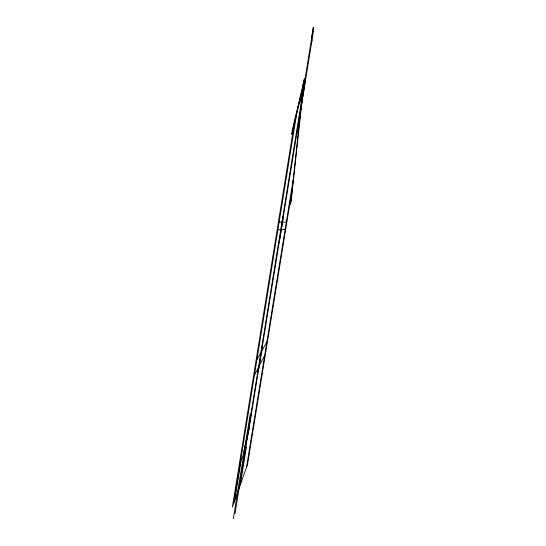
<?xml version="1.0" encoding="UTF-8"?>
<svg xmlns="http://www.w3.org/2000/svg" width="546" height="546" viewBox="0 0 546 546"><rect width="100%" height="100%" fill="white"/><g stroke="black" fill="none" stroke-linecap="round" stroke-linejoin="round"><path stroke-width="0.82" d="M292.11 130.644L292.069 131.081L304.286 79.511L304.245 79.948M294.239 123.942L232.357 507.193L247.522 464.503L292.001 190.547M233.743 503.31L296.696 113.602M297.672 107.555L297.802 106.743M234.589 501.003L241.127 460.571L246.444 446.86L240.267 485.019M302.914 85.087L304.456 78.617L291.093 201.877M243.209 455.193L243.475 453.583M243.673 453.078L243.905 451.692A7.583 0.471 -79.7 0 1 244.983 445.966L247.986 432.05L313.336 27.703M233.319 518.7L250.082 415.09M244.56 450.812L247.877 434.916A7.501 0.464 -79.8 0 0 248.921 429.354M244.512 451.849L244.751 450.32L243.448 453.712M235.026 513.649L251.515 411.78M248.956 429.142L305.112 82.255L304.832 80.808M248.84 429.838L249.031 428.658M313.602 30.364L296.812 134.057L296.321 132.842M246.499 467.383L293.134 180.057M244.731 449.672L243.871 451.87M290.554 204.354L303.344 85.34L291.81 133.906L291.776 134.336L303.371 85.469M243.25 455.009L244.526 451.726M257.507 372.686L258.49 370.748L262.455 346.266L261.52 347.884M254.443 375.163L264.66 355.487M259.507 360.319L260.469 358.538M256.961 359.548L266.871 341.871M278.59 242.404L279.313 242.165L283.381 217.001L282.719 216.905M277.894 229.989L285.155 229.197M279.197 221.935L286.295 222.208M311.95 41.203L311.575 37.94L313.295 27.3L313.643 30.753M302.887 87.537L300.819 101.904L302.887 87.537"/></g></svg>
